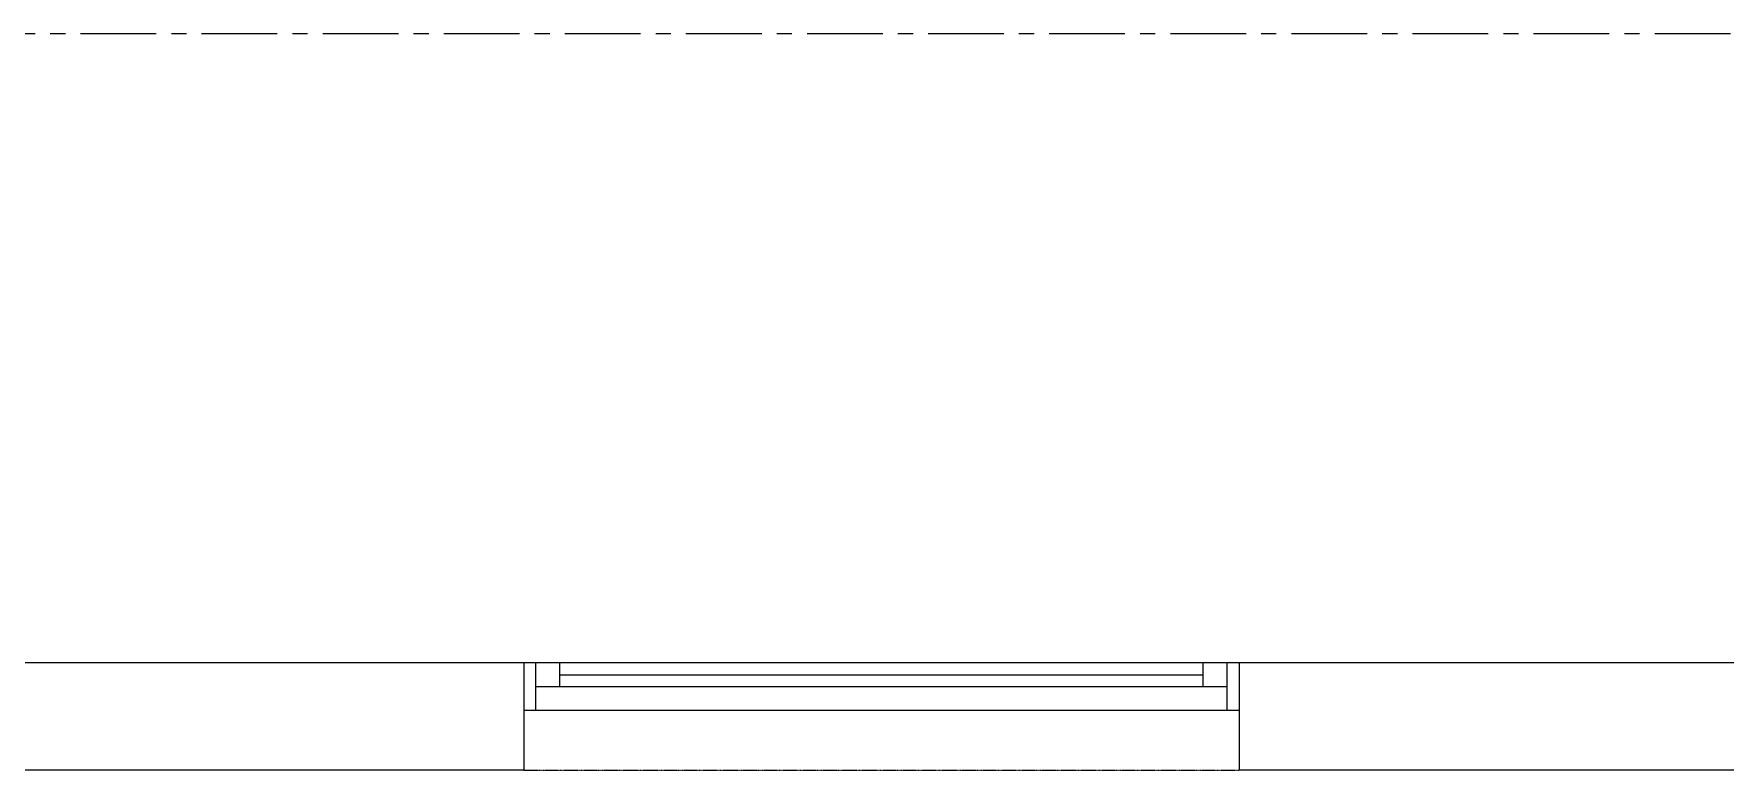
# Model space of a CAD drawing. Header units: millimetres. Extents: x 26027 to 581921, y 7230 to 233891.
# Drawn here: x 481206 to 484754, y 126400 to 127945 of the extents above; entities that cross this region are included whole.
import ezdxf

# ---------------------------------------------------------------- set-up
doc = ezdxf.new("R2010")
doc.units = ezdxf.units.MM
doc.header["$LTSCALE"] = 5
doc.linetypes.add('CENTER', pattern=[50.8, 31.75, -6.35, 6.35, -6.35])
doc.linetypes.add('HIDDEN2', pattern=[0.1875, 0.125, -0.0625])
for name, color, linetype, lineweight in [('Aluminum', 252, 'Continuous', 5), ('Proj', 252, 'HIDDEN2', 5), ('Walls', 252, 'Continuous', 5)]:
    doc.layers.add(name, color=color, linetype=linetype, lineweight=lineweight)
doc.layers.add('axes', color=252, linetype='Continuous')

msp = doc.modelspace()

# ---------------------------------------------------------------- linework, layer by layer
at = {"layer": 'Aluminum'}
for p, q in [((483733.8, 126625.3), (482233.8, 126625.3)), ((482258.8, 126525.3), (482258.8, 126625.3)), ((482308.8, 126575.3), (482308.8, 126625.3)), ((483658.8, 126575.3), (483658.8, 126625.3)), ((483708.8, 126525.3), (483708.8, 126625.3)), ((482308.8, 126600.3), (483658.8, 126600.3)), ((483708.8, 126575.3), (482258.8, 126575.3)), ((483733.8, 126525.3), (482233.8, 126525.3))]:
    msp.add_line(p, q, dxfattribs=at)
at = {"layer": 'axes', "linetype": 'CENTER', "lineweight": 0}
msp.add_line((581030.5, 127945.3, 2.4), (449113.3, 127945.3, 2.4), dxfattribs=at)
at = {"layer": 'Proj'}
msp.add_line((482233.8, 126400.3), (483733.8, 126400.3), dxfattribs=at)
at = {"layer": 'Walls'}
for p, q in [((482233.8, 126625.3), (480298.6, 126625.3, 2.4)), ((482233.8, 126625.3), (482233.8, 126400.3)), ((485323.8, 126625.3), (483733.8, 126625.3)), ((483733.8, 126625.3), (483733.8, 126400.3)), ((482233.8, 126400.3), (480073.6, 126400.3, 2.4)), ((485323.8, 126400.3), (483733.8, 126400.3))]:
    msp.add_line(p, q, dxfattribs=at)

doc.saveas('drawing.dxf')
